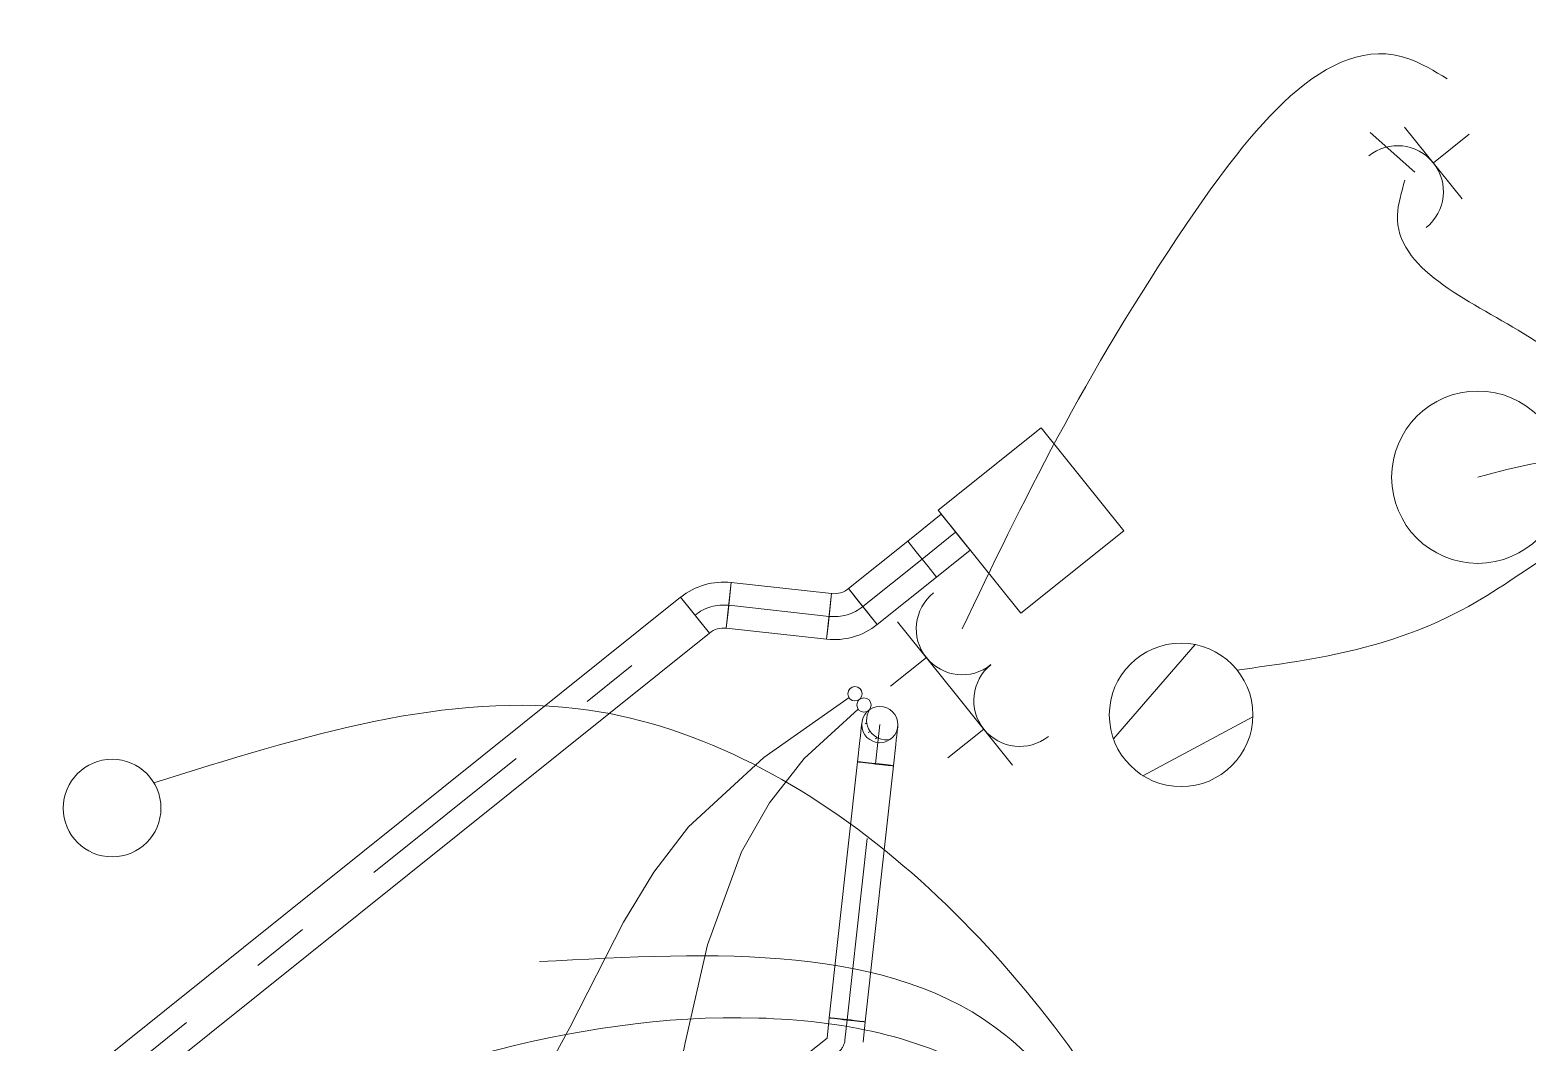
# Model space of a CAD drawing. Header units: metres. Extents: x 2747662.9 to 2747731.3, y 1250221.9 to 1250283.3.
# Drawn here: x 2747694.97 to 2747697.576, y 1250264.84 to 1250266.603 of the extents above; entities that cross this region are included whole.
import ezdxf

# ---------------------------------------------------------------- set-up
doc = ezdxf.new("R2010")
doc.units = ezdxf.units.M
doc.header["$MEASUREMENT"] = 0
doc.linetypes.add('STRICHPUNKT2-A0PKIVIE00', pattern=[0.635, 0.3175, -0.15875, 0, -0.15875])
doc.linetypes.add('STRICHPUNKT2-A0PKIVIO00', pattern=[0.635, 0.3175, -0.15875, 0, -0.15875])
for name, color, linetype in [('___elektro', 7, 'Continuous'), ('___lueftung', 7, 'Continuous'), ('___sanitär', 7, 'Continuous')]:
    doc.layers.add(name, color=color, linetype=linetype)

msp = doc.modelspace()

# ---------------------------------------------------------------- linework, layer by layer
at = {"layer": '___elektro', "color": 30, "linetype": 'Continuous', "lineweight": 0, "true_color": 0xff8d1c}
for p, q in [((2747697.3035, 1250266.4243), (2747697.3813, 1250266.3553)), ((2747697.4633, 1250266.3089), (2747697.3632, 1250266.4337)), ((2747697.4133, 1250266.3713), (2747697.4757, 1250266.4213)), ((2747697.4757, 1250266.4213), (2747697.4757, 1250266.4214)), ((2747697.4757, 1250266.4213), (2747697.4757, 1250266.4214)), ((2747697.4133, 1250266.3713), (2747697.4133, 1250266.3713)), ((2747696.4805, 1250265.5723), (2747696.5806, 1250265.4474)), ((2747696.9984, 1250265.5326), (2747696.8563, 1250265.3682)), ((2747696.5306, 1250265.5099), (2747696.4681, 1250265.4598)), ((2747696.8959, 1250265.5075), (2747696.896, 1250265.5075)), ((2747697.0716, 1250265.4881), (2747697.0717, 1250265.4882)), ((2747696.4681, 1250265.4598), (2747696.4682, 1250265.4599)), ((2747696.4681, 1250265.4598), (2747696.4682, 1250265.4599)), ((2747696.5806, 1250265.4474), (2747696.6807, 1250265.3226)), ((2747697.0991, 1250265.4069), (2747696.9077, 1250265.3041)), ((2747696.6306, 1250265.385), (2747696.5682, 1250265.335)), ((2747696.5682, 1250265.335), (2747696.5682, 1250265.335)), ((2747696.5682, 1250265.335), (2747696.5682, 1250265.335)), ((2747696.8766, 1250265.3318), (2747696.8766, 1250265.3318)), ((2747695.0598, 1250265.3141), (2747695.0599, 1250265.3141)), ((2747695.1793, 1250265.3009), (2747695.1794, 1250265.3009)), ((2747697.0523, 1250265.3124), (2747697.0523, 1250265.3125)), ((2747695.0467, 1250265.1946), (2747695.0467, 1250265.1946)), ((2747695.1661, 1250265.1814), (2747695.1662, 1250265.1814)), ((2747695.1661, 1250265.1814), (2747695.1662, 1250265.1814)), ((2747695.1661, 1250265.1814), (2747695.1662, 1250265.1814))]:
    msp.add_line(p, q, dxfattribs=at)
for centre, radius in [((2747697.4906, 1250265.8239), 0.15), ((2747696.9741, 1250265.41), 0.125), ((2747695.113, 1250265.2477), 0.085)]:
    msp.add_circle(centre, radius, dxfattribs=at)
for centre, start, end in [((2747697.3508, 1250266.3213), 308.7099, 128.7099), ((2747696.593, 1250265.5599), 128.7099, 308.7099), ((2747696.6931, 1250265.435), 128.7099, 308.7099)]:
    msp.add_arc(centre, 0.08, start, end, dxfattribs=at)
for points, knots in [([(2747696.593, 1250265.5599), (2747696.6977, 1250265.7787), (2747696.8023, 1250265.9975), (2747696.9842, 1250266.2656), (2747697.0927, 1250266.4255), (2747697.2287, 1250266.6029), (2747697.3704, 1250266.5527), (2747697.3927, 1250266.5448), (2747697.4152, 1250266.5313), (2747697.4376, 1250266.5177)], [0, 0, 0, 0, 1, 1, 1, 2, 2, 2, 3, 3, 3, 3]), ([(2747697.3639, 1250266.3413), (2747697.3577, 1250266.3204), (2747697.3514, 1250266.2995), (2747697.3507, 1250266.2803), (2747697.3472, 1250266.1876), (2747697.4727, 1250266.1334), (2747697.5702, 1250266.0744), (2747697.6819, 1250266.007), (2747697.7571, 1250265.9332), (2747697.8304, 1250265.849), (2747697.8799, 1250265.7922), (2747697.9285, 1250265.7306), (2747697.9771, 1250265.6689)], [0, 0, 0, 0, 1, 1, 1, 2, 2, 2, 3, 3, 3, 4, 4, 4, 4]), ([(2747697.4906, 1250265.8239), (2747697.5613, 1250265.843), (2747697.6321, 1250265.8621), (2747697.6947, 1250265.8515), (2747697.7945, 1250265.8345), (2747697.8738, 1250265.7421), (2747697.9531, 1250265.6497)], [0, 0, 0, 0, 1, 1, 1, 2, 2, 2, 2]), ([(2747697.0716, 1250265.4881), (2747697.2102, 1250265.5069), (2747697.3488, 1250265.5256), (2747697.4874, 1250265.6063), (2747697.592, 1250265.6671), (2747697.6967, 1250265.7632), (2747697.7859, 1250265.7377), (2747697.8343, 1250265.7239), (2747697.8781, 1250265.6743), (2747697.9219, 1250265.6247)], [0, 0, 0, 0, 1, 1, 1, 2, 2, 2, 3, 3, 3, 3]), ([(2747695.1858, 1250265.2915), (2747695.4422, 1250265.3725), (2747695.6985, 1250265.4535), (2747695.9429, 1250265.4183), (2747696.333, 1250265.362), (2747696.6928, 1250265.0099), (2747696.8971, 1250264.6499), (2747696.922, 1250264.6059), (2747696.9447, 1250264.5618), (2747696.9673, 1250264.5177)], [0, 0, 0, 0, 1, 1, 1, 2, 2, 2, 3, 3, 3, 3]), ([(2747697.0136, 1250264.4354), (2747697.0468, 1250264.4016), (2747697.08, 1250264.3678), (2747697.1171, 1250264.3444), (2747697.4881, 1250264.1098), (2747698.2472, 1250264.9107), (2747698.0798, 1250265.3318), (2747698.0593, 1250265.3833), (2747698.025, 1250265.429), (2747697.9908, 1250265.4748)], [0, 0, 0, 0, 1, 1, 1, 2, 2, 2, 3, 3, 3, 3]), ([(2747696.9014, 1250264.5505), (2747696.8315, 1250264.6636), (2747696.7616, 1250264.7768), (2747696.669, 1250264.8517), (2747696.469, 1250265.0135), (2747696.1631, 1250264.9969), (2747695.8573, 1250264.9803)], [0, 0, 0, 0, 1, 1, 1, 2, 2, 2, 2]), ([(2747695.2872, 1250264.6628), (2747695.5966, 1250264.7775), (2747695.9061, 1250264.8921), (2747696.2387, 1250264.882), (2747696.3788, 1250264.8777), (2747696.523, 1250264.8513), (2747696.637, 1250264.7798), (2747696.7331, 1250264.7196), (2747696.8077, 1250264.6274), (2747696.8824, 1250264.5352)], [0, 0, 0, 0, 1, 1, 1, 2, 2, 2, 3, 3, 3, 3])]:
    msp.add_open_spline(points, degree=3, knots=knots, dxfattribs=at)
at = {"layer": '___lueftung', "color": 152, "linetype": 'Continuous', "lineweight": 0, "true_color": 0x0365dd}
for p, q in [((2747696.7305, 1250265.9102), (2747696.551, 1250265.7663)), ((2747696.7305, 1250265.9102), (2747696.551, 1250265.7663)), ((2747696.8743, 1250265.7307), (2747696.7305, 1250265.9102)), ((2747696.7305, 1250265.9102), (2747696.7305, 1250265.9102)), ((2747696.7305, 1250265.9102), (2747696.8743, 1250265.7307)), ((2747696.551, 1250265.7663), (2747696.551, 1250265.7664)), ((2747696.6948, 1250265.5869), (2747696.551, 1250265.7663)), ((2747696.551, 1250265.7663), (2747696.6948, 1250265.5869)), ((2747696.5566, 1250265.7593), (2747696.4981, 1250265.7124)), ((2747696.5566, 1250265.7593), (2747696.5713, 1250265.741)), ((2747696.5713, 1250265.741), (2747696.592, 1250265.7152)), ((2747696.592, 1250265.7152), (2747696.6066, 1250265.6969)), ((2747696.8743, 1250265.7307), (2747696.6948, 1250265.5869)), ((2747696.8743, 1250265.7307), (2747696.6948, 1250265.5869)), ((2747696.8743, 1250265.7307), (2747696.8743, 1250265.7307)), ((2747696.4981, 1250265.7124), (2747696.3951, 1250265.6299)), ((2747696.4981, 1250265.7124), (2747696.5127, 1250265.6941)), ((2747696.4981, 1250265.7124), (2747696.5127, 1250265.6941)), ((2747696.5127, 1250265.6941), (2747696.5335, 1250265.6683)), ((2747696.5127, 1250265.6941), (2747696.5335, 1250265.6683)), ((2747696.5481, 1250265.65), (2747696.6066, 1250265.6969)), ((2747696.5335, 1250265.6683), (2747696.5481, 1250265.65)), ((2747696.5335, 1250265.6683), (2747696.5481, 1250265.65)), ((2747696.191, 1250265.6406), (2747696.1823, 1250265.561)), ((2747696.191, 1250265.6406), (2747696.1885, 1250265.6173)), ((2747696.3657, 1250265.6213), (2747696.191, 1250265.6406)), ((2747696.4451, 1250265.5674), (2747696.5481, 1250265.65)), ((2747696.1028, 1250265.6149), (2747694.9699, 1250264.7069)), ((2747696.1028, 1250265.6149), (2747696.1529, 1250265.5525)), ((2747696.1175, 1250265.5966), (2747696.1028, 1250265.6149)), ((2747696.1885, 1250265.6173), (2747696.1848, 1250265.5843)), ((2747696.3569, 1250265.5418), (2747696.3657, 1250265.6213)), ((2747696.3657, 1250265.6213), (2747696.3631, 1250265.598)), ((2747696.4451, 1250265.5674), (2747696.3951, 1250265.6299)), ((2747696.3951, 1250265.6299), (2747696.4097, 1250265.6116)), ((2747696.4097, 1250265.6116), (2747696.4305, 1250265.5857)), ((2747696.1382, 1250265.5708), (2747696.1175, 1250265.5966)), ((2747696.1848, 1250265.5843), (2747696.1823, 1250265.561)), ((2747696.3631, 1250265.598), (2747696.3595, 1250265.5651)), ((2747696.4305, 1250265.5857), (2747696.4451, 1250265.5674)), ((2747696.6948, 1250265.5869), (2747696.6949, 1250265.5869)), ((2747696.1529, 1250265.5525), (2747696.1382, 1250265.5708)), ((2747696.1823, 1250265.561), (2747696.3569, 1250265.5418)), ((2747696.3595, 1250265.5651), (2747696.3569, 1250265.5418)), ((2747695.0199, 1250264.6445), (2747696.1529, 1250265.5525))]:
    msp.add_line(p, q, dxfattribs=at)
at = {"layer": '___lueftung', "color": 152, "linetype": 'STRICHPUNKT2-A0PKIVIE00', "lineweight": 0, "true_color": 0x0365dd}
for p, q in [((2747696.5231, 1250265.6812), (2747696.5816, 1250265.7281)), ((2747696.5231, 1250265.6812), (2747696.4201, 1250265.5986)), ((2747694.9949, 1250264.6757), (2747696.1278, 1250265.5837)), ((2747696.3613, 1250265.5816), (2747696.1866, 1250265.6008))]:
    msp.add_line(p, q, dxfattribs=at)
at = {"layer": '___lueftung', "color": 152, "linetype": 'Continuous', "lineweight": 0, "true_color": 0x0365dd}
for centre, radius, start, end in [((2747696.1779, 1250265.5213), 0.12, 83.7099, 128.7099), ((2747696.3701, 1250265.6611), 0.04, 263.7099, 308.7099), ((2747696.1779, 1250265.5213), 0.04, 83.7099, 128.7099), ((2747696.3701, 1250265.6611), 0.12, 263.7099, 308.7099)]:
    msp.add_arc(centre, radius, start, end, dxfattribs=at)
at = {"layer": '___lueftung', "color": 152, "linetype": 'STRICHPUNKT2-A0PKIVIE00', "lineweight": 0, "true_color": 0x0365dd}
for centre, start, end in [((2747696.1779, 1250265.5213), 83.7099, 128.7099), ((2747696.3701, 1250265.6611), 263.7099, 308.7099)]:
    msp.add_arc(centre, 0.08, start, end, dxfattribs=at)
at = {"layer": '___sanitär', "color": 106, "linetype": 'Continuous', "lineweight": 0, "true_color": 0x008a1e}
for p, q in [((2747696.4165, 1250265.381), (2747696.4157, 1250265.3736)), ((2747696.4172, 1250265.3874), (2747696.4165, 1250265.381)), ((2747696.4177, 1250265.3923), (2747696.4172, 1250265.3874)), ((2747696.4181, 1250265.3954), (2747696.4177, 1250265.3923)), ((2747696.4182, 1250265.3964), (2747696.4181, 1250265.3954)), ((2747696.4239, 1250265.3944), (2747696.4268, 1250265.3964)), ((2747696.4294, 1250265.3791), (2747696.4327, 1250265.3813)), ((2747696.4495, 1250265.393), (2747696.4495, 1250265.393)), ((2747696.4791, 1250265.3741), (2747696.4783, 1250265.3667)), ((2747696.4798, 1250265.3805), (2747696.4791, 1250265.3741)), ((2747696.4803, 1250265.3854), (2747696.4798, 1250265.3805)), ((2747696.4807, 1250265.3885), (2747696.4803, 1250265.3854)), ((2747696.4808, 1250265.3895), (2747696.4807, 1250265.3885)), ((2747696.4148, 1250265.3656), (2747696.4107, 1250265.3283)), ((2747696.4157, 1250265.3736), (2747696.4148, 1250265.3656)), ((2747696.4419, 1250265.3685), (2747696.4448, 1250265.3705)), ((2747696.4774, 1250265.3587), (2747696.4733, 1250265.3214)), ((2747696.4783, 1250265.3667), (2747696.4774, 1250265.3587)), ((2747696.3615, 1250264.8823), (2747696.4107, 1250265.3283)), ((2747696.4241, 1250264.8754), (2747696.4733, 1250265.3214)), ((2747696.3576, 1250264.8471), (2747696.3615, 1250264.8824)), ((2747696.4203, 1250264.8402), (2747696.4241, 1250264.8755)), ((2747696.3104, 1250264.8093), (2747696.3576, 1250264.8471))]:
    msp.add_line(p, q, dxfattribs=at)
at = {"layer": '___sanitär', "color": 106, "linetype": 'STRICHPUNKT2-A0PKIVIO00', "lineweight": 0, "true_color": 0x008a1e}
for p, q in [((2747696.4495, 1250265.393), (2747696.4461, 1250265.3621)), ((2747696.4461, 1250265.3621), (2747696.442, 1250265.3249)), ((2747696.3928, 1250264.8789), (2747696.442, 1250265.3249)), ((2747696.3889, 1250264.8436), (2747696.3928, 1250264.8789))]:
    msp.add_line(p, q, dxfattribs=at)
at = {"layer": '___sanitär', "color": 106, "linetype": 'Continuous', "lineweight": 0, "true_color": 0x008a1e, "flags": 128}
for points in [[(2747696.3959, 1250265.44), (2747696.2475, 1250265.3355), (2747696.1165, 1250265.2153), (2747696.0559, 1250265.1359), (2747696.0033, 1250265.0493), (2747695.91, 1250264.8656), (2747695.8121, 1250264.6862), (2747695.7537, 1250264.6049), (2747695.6851, 1250264.533), (2747695.5436, 1250264.4284), (2747695.4732, 1250264.3755), (2747695.4114, 1250264.3147), (2747695.3528, 1250264.2232), (2747695.3109, 1250264.1218)], [(2747695.5424, 1250263.9278), (2747695.6653, 1250264.0274), (2747695.7776, 1250264.1227), (2747695.9063, 1250264.268), (2747695.9594, 1250264.3493), (2747696.0033, 1250264.4352), (2747696.068, 1250264.6329), (2747696.1109, 1250264.8389), (2747696.1495, 1250265.0093), (2747696.2089, 1250265.1717), (2747696.2575, 1250265.2568), (2747696.3177, 1250265.3343), (2747696.412, 1250265.4198)]]:
    msp.add_lwpolyline(points, dxfattribs=at)
at = {"layer": '___sanitär', "color": 106, "linetype": 'Continuous', "lineweight": 0, "true_color": 0x008a1e}
for centre, radius in [((2747696.4063, 1250265.4468), 0.0125), ((2747696.422, 1250265.4273), 0.0125), ((2747696.4495, 1250265.393), 0.0315)]:
    msp.add_circle(centre, radius, dxfattribs=at)
msp.add_arc((2747696.461, 1250265.4009), 0.0345, 148.6622, 280.7576, dxfattribs=at)
at = {"layer": '___sanitär', "color": 106, "linetype": 'STRICHPUNKT2-A0PKIVIO00', "lineweight": 0, "true_color": 0x008a1e}
msp.add_arc((2747696.3576, 1250264.8471), 0.0315, 308.7126, 353.7072, dxfattribs=at)
at = {"layer": '___sanitär', "color": 106, "linetype": 'Continuous', "lineweight": 0, "true_color": 0x008a1e}
for centre in [(2747696.442, 1250265.3249), (2747696.442, 1250265.3249), (2747696.3928, 1250264.8789), (2747696.3928, 1250264.8789)]:
    msp.add_ellipse(centre, major_axis=(-0.0313, 0.0035), ratio=0.014998, dxfattribs=at)

doc.saveas('drawing.dxf')
